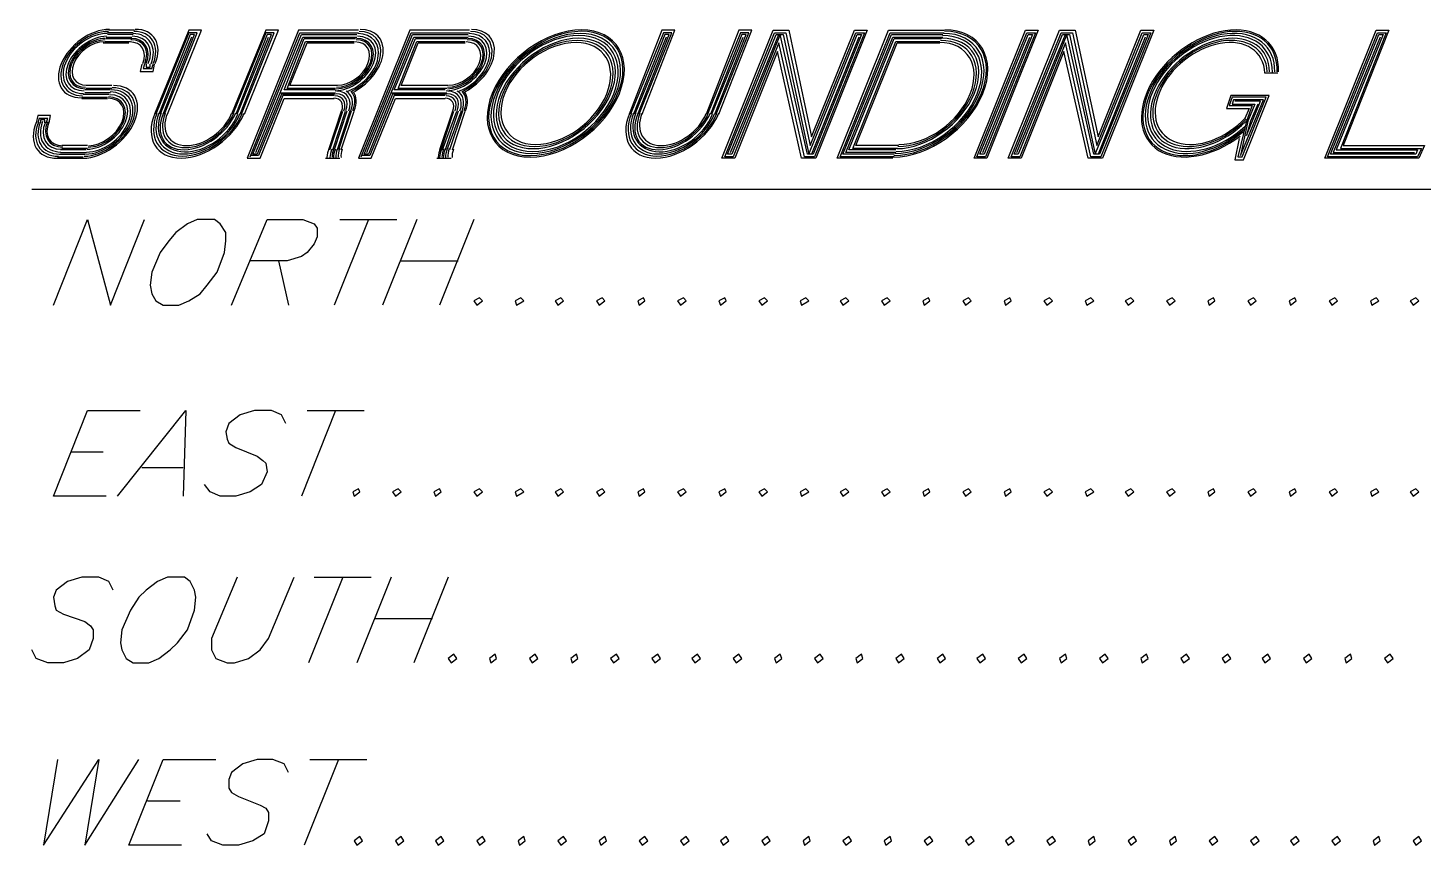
# Model space of a CAD drawing. Header units: feet. Extents: x 7 to 2308, y -319 to 1396.
# Drawn here: x 810 to 862.2, y 327.1 to 357.7 of the extents above; entities that cross this region are included whole.
import ezdxf

# ---------------------------------------------------------------- set-up
doc = ezdxf.new("R2010")
doc.units = ezdxf.units.FT
doc.header["$MEASUREMENT"] = 0
doc.layers.add('PDF_TBLKTXT', color=7, linetype='Continuous')

msp = doc.modelspace()

# ---------------------------------------------------------------- linework, layer by layer
at = {"layer": 'PDF_TBLKTXT', "lineweight": 30}
for points in [[(813.912, 357.469), (812.953, 357.469)], [(813.966, 357.576), (813.006, 357.576)], [(815.192, 354.43), (816.471, 357.576), (815.992, 357.576), (814.712, 354.43)], [(815.085, 354.43), (816.311, 357.469), (815.992, 357.469), (814.765, 354.43)], [(818.071, 354.43), (819.35, 357.576), (818.87, 357.576), (817.591, 354.43)], [(817.964, 354.43), (819.19, 357.469), (818.87, 357.469), (817.644, 354.43)], [(822.336, 357.576), (820.096, 357.576), (818.177, 352.778), (818.657, 352.778), (819.563, 355.017), (821.429, 355.017)], [(818.284, 352.831), (820.15, 357.469), (822.336, 357.469)], [(826.494, 357.576), (824.255, 357.576), (822.336, 352.778), (822.815, 352.778), (823.722, 355.017), (825.587, 355.017)], [(822.442, 352.831), (824.308, 357.469), (826.494, 357.469)], [(832.944, 354.43), (834.17, 357.576), (833.691, 357.576), (832.465, 354.43)], [(832.838, 354.43), (834.064, 357.469), (833.744, 357.469), (832.518, 354.43)], [(835.823, 354.43), (837.049, 357.576), (836.569, 357.576), (835.343, 354.43)], [(835.716, 354.43), (836.943, 357.469), (836.623, 357.469), (835.397, 354.43)], [(842.327, 352.778), (840.248, 352.778), (842.167, 357.576), (844.246, 357.576)], [(842.38, 352.831), (840.354, 352.831), (842.22, 357.469), (844.246, 357.469)], [(812.793, 357.096), (813.753, 357.096)], [(812.846, 357.149), (813.806, 357.149)], [(812.9, 357.309), (813.859, 357.309)], [(812.9, 357.256), (813.859, 357.256)], [(813.912, 357.416), (812.953, 357.416)], [(815.032, 354.43), (816.205, 357.416), (816.045, 357.416), (814.872, 354.43)], [(816.098, 357.309), (814.925, 354.43)], [(817.911, 354.43), (819.084, 357.416), (818.924, 357.416), (817.751, 354.43)], [(817.804, 354.43), (818.977, 357.309)], [(821.483, 355.177), (819.457, 355.177), (818.55, 352.938), (818.391, 352.938), (820.203, 357.416), (822.282, 357.416)], [(818.497, 352.991), (820.256, 357.309), (822.282, 357.309)], [(821.483, 355.337), (819.563, 355.337), (820.31, 357.256), (822.229, 357.256)], [(821.483, 355.39), (819.67, 355.39), (820.363, 357.149), (822.176, 357.149)], [(821.536, 355.497), (819.777, 355.497), (820.416, 357.096), (822.176, 357.096)], [(825.641, 355.177), (823.615, 355.177), (822.709, 352.938), (822.549, 352.938), (824.361, 357.416), (826.44, 357.416)], [(822.655, 352.991), (824.415, 357.309), (826.44, 357.309)], [(825.587, 355.337), (823.668, 355.337), (824.468, 357.256), (826.387, 357.256)], [(825.641, 355.39), (823.828, 355.39), (824.521, 357.149), (826.334, 357.149)], [(825.694, 355.497), (823.935, 355.497), (824.575, 357.096), (826.334, 357.096)], [(832.784, 354.43), (833.957, 357.416), (833.797, 357.416), (832.624, 354.43)], [(833.851, 357.309), (832.678, 354.43)], [(835.663, 354.43), (836.836, 357.416), (836.676, 357.416), (835.503, 354.43)], [(835.557, 354.43), (836.729, 357.309)], [(836.25, 352.991), (838.062, 357.416)], [(841.048, 357.309), (839.288, 352.938)], [(842.38, 352.938), (840.461, 352.938), (842.274, 357.416), (844.193, 357.416)], [(842.434, 352.991), (840.568, 352.991), (842.327, 357.309), (844.193, 357.309)], [(842.434, 353.098), (840.674, 353.098), (842.38, 357.256), (844.14, 357.256)], [(842.487, 353.151), (840.834, 353.151), (842.434, 357.149), (844.086, 357.149)], [(842.54, 353.258), (840.941, 353.258), (842.487, 357.096), (844.086, 357.096)], [(845.686, 352.991), (847.445, 357.309)], [(846.965, 352.991), (848.778, 357.416)], [(851.763, 357.309), (850.004, 352.938)], [(860.559, 357.309), (858.8, 352.991), (861.839, 352.991)], [(814.232, 356.296), (814.179, 356.03), (814.659, 356.03), (814.712, 356.296)], [(814.339, 356.296), (814.286, 356.136), (814.605, 356.136), (814.659, 356.296)], [(814.392, 356.296), (814.392, 356.19), (814.552, 356.19), (814.552, 356.296)], [(856.241, 355.976), (856.721, 355.976)], [(813.113, 355.497), (812.153, 355.497)], [(813.113, 355.39), (812.153, 355.39)], [(811.993, 355.07), (812.953, 355.07)], [(811.993, 355.017), (812.953, 355.017)], [(812.047, 355.177), (813.006, 355.177)], [(813.059, 355.337), (812.1, 355.337)], [(813.059, 355.23), (812.1, 355.23)], [(821.429, 355.124), (819.51, 355.124), (818.604, 352.884), (818.284, 352.884)], [(819.403, 355.23), (821.429, 355.23), (821.483, 355.23)], [(825.587, 355.124), (823.668, 355.124), (822.762, 352.884), (822.442, 352.884)], [(823.562, 355.23), (825.587, 355.23), (825.641, 355.23)], [(855.281, 353.524), (855.122, 352.725), (855.441, 352.725), (856.401, 355.124), (854.962, 355.124), (854.802, 354.644), (855.655, 354.644), (855.495, 354.271)], [(855.974, 354.804), (855.708, 354.164), (855.548, 353.631), (856.081, 354.91), (855.122, 354.91)], [(810.767, 354.111), (810.82, 354.377), (810.341, 354.377), (810.287, 354.111)], [(821.696, 354.537), (821.216, 353.098)], [(821.269, 353.098), (821.749, 354.537)], [(821.376, 353.098), (821.856, 354.537)], [(821.909, 354.537), (821.429, 353.098)], [(822.016, 354.537), (821.536, 353.098)], [(822.069, 354.537), (821.589, 353.098)], [(821.696, 353.098), (822.176, 354.537)], [(825.854, 354.537), (825.374, 353.098)], [(825.428, 353.098), (825.907, 354.537)], [(825.481, 353.098), (826.014, 354.537)], [(826.067, 354.537), (825.587, 353.098)], [(826.174, 354.537), (825.641, 353.098)], [(826.227, 354.537), (825.747, 353.098)], [(825.854, 353.098), (826.334, 354.537)], [(810.661, 354.111), (810.714, 354.271), (810.394, 354.271), (810.341, 354.111)], [(810.607, 354.111), (810.607, 354.217), (810.447, 354.217), (810.447, 354.111)], [(811.087, 352.831), (812.047, 352.831)], [(811.087, 352.778), (812.047, 352.778)], [(811.14, 352.938), (812.1, 352.938)], [(812.153, 353.098), (811.194, 353.098)], [(811.194, 352.991), (812.153, 352.991)], [(812.207, 353.258), (811.247, 353.258)], [(812.207, 353.151), (811.247, 353.151)], [(821.109, 352.778), (821.642, 352.778)], [(825.268, 352.778), (825.801, 352.778)], [(893.718, 351.605), (810.127, 351.605)], [(810.927, 347.287), (812.207, 350.486), (813.059, 347.287), (814.339, 350.486)], [(817.591, 347.287), (818.924, 350.486), (820.256, 350.486), (820.683, 350.326), (820.79, 350.166), (820.79, 349.846), (820.683, 349.579), (820.416, 349.259), (820.203, 349.099), (819.67, 348.939), (818.284, 348.939)], [(822.709, 350.486), (821.429, 347.287)], [(821.642, 350.486), (823.775, 350.486)], [(824.521, 350.486), (823.242, 347.287)], [(826.654, 350.486), (825.374, 347.287)], [(819.35, 348.939), (819.723, 347.287)], [(823.935, 348.939), (826.067, 348.939)], [(812.9, 340.143), (810.927, 340.143), (812.207, 343.342), (814.179, 343.342)], [(813.326, 340.143), (815.885, 343.342), (815.778, 340.143)], [(819.617, 342.862), (819.457, 343.182), (819.084, 343.342), (818.444, 343.342), (817.911, 343.182), (817.484, 342.862), (817.378, 342.542), (817.431, 342.276), (817.484, 342.116), (817.751, 341.956), (818.55, 341.636), (818.764, 341.476), (818.87, 341.369), (818.924, 341.05), (818.71, 340.57), (818.284, 340.303), (817.751, 340.143), (817.164, 340.143), (816.791, 340.303), (816.578, 340.57)], [(821.483, 343.342), (820.203, 340.143)], [(820.416, 343.342), (822.549, 343.342)], [(811.567, 341.796), (812.793, 341.796)], [(814.232, 341.209), (815.778, 341.209)], [(813.166, 336.625), (813.006, 336.945), (812.633, 337.105), (811.993, 337.105), (811.46, 336.945), (811.034, 336.625), (810.927, 336.358), (810.98, 336.038), (811.034, 335.878), (811.3, 335.718), (812.1, 335.452), (812.313, 335.292), (812.42, 335.132), (812.42, 334.812), (812.26, 334.386), (811.833, 334.066), (811.3, 333.906), (810.714, 333.906), (810.287, 334.066), (810.127, 334.386)], [(817.804, 337.105), (816.845, 334.812), (816.845, 334.386), (817.004, 334.066), (817.431, 333.906), (817.698, 333.906), (818.231, 334.066), (818.657, 334.386), (818.977, 334.812), (819.937, 337.105)], [(821.749, 337.105), (820.47, 333.906)], [(820.683, 337.105), (822.815, 337.105)], [(823.562, 337.105), (822.282, 333.906)], [(825.694, 337.105), (824.415, 333.906)], [(822.975, 335.559), (825.108, 335.559)], [(811.087, 330.281), (810.554, 327.082), (812.633, 330.281), (812.1, 327.082), (814.126, 330.281)], [(815.725, 327.082), (813.753, 327.082), (815.032, 330.281), (817.004, 330.281)], [(819.723, 329.801), (819.563, 330.121), (819.137, 330.281), (818.55, 330.281), (818.017, 330.121), (817.591, 329.801), (817.484, 329.534), (817.484, 329.215), (817.591, 329.055), (817.857, 328.895), (818.657, 328.575), (818.87, 328.468), (818.977, 328.308), (818.977, 327.988), (818.817, 327.509), (818.391, 327.242), (817.857, 327.082), (817.271, 327.082), (816.845, 327.242), (816.685, 327.509)], [(821.589, 330.281), (820.31, 327.082)], [(820.523, 330.281), (822.655, 330.281)], [(814.446, 328.735), (815.672, 328.735)]]:
    msp.add_lwpolyline(points, dxfattribs=at)
for points in [[(835.93, 352.778), (837.849, 357.576), (838.435, 357.576), (839.288, 353.578), (840.888, 357.576), (841.367, 357.576), (839.448, 352.778), (838.915, 352.778), (838.009, 356.776), (836.41, 352.778)], [(836.036, 352.831), (837.902, 357.469), (838.329, 357.469), (839.235, 353.258), (840.941, 357.469), (841.261, 357.469), (839.395, 352.831), (839.022, 352.831), (838.062, 357.096), (836.356, 352.831)], [(845.366, 352.778), (847.285, 357.576), (847.765, 357.576), (845.845, 352.778)], [(845.472, 352.831), (847.338, 357.469), (847.658, 357.469), (845.792, 352.831)], [(846.645, 352.778), (848.564, 357.576), (849.151, 357.576), (850.004, 353.578), (851.603, 357.576), (852.083, 357.576), (850.164, 352.778), (849.631, 352.778), (848.724, 356.776), (847.125, 352.778)], [(846.752, 352.831), (848.618, 357.469), (849.044, 357.469), (849.95, 353.258), (851.656, 357.469), (851.976, 357.469), (850.11, 352.831), (849.737, 352.831), (848.778, 357.096), (847.072, 352.831)], [(858.48, 352.778), (860.399, 357.576), (860.879, 357.576), (859.173, 353.258), (862.212, 353.258), (861.999, 352.778)], [(858.587, 352.831), (860.453, 357.469), (860.772, 357.469), (859.066, 353.151), (862.105, 353.151), (861.945, 352.831)], [(836.143, 352.938), (837.956, 357.416), (838.222, 357.416), (839.182, 352.938), (840.994, 357.416), (841.154, 357.416), (839.342, 352.938), (839.128, 352.938), (838.115, 357.416), (836.303, 352.938)], [(845.579, 352.938), (847.391, 357.416), (847.551, 357.416), (845.739, 352.938)], [(846.858, 352.938), (848.671, 357.416), (848.937, 357.416), (849.897, 352.938), (851.71, 357.416), (851.87, 357.416), (850.057, 352.938), (849.844, 352.938), (848.831, 357.416), (847.018, 352.938)], [(858.693, 352.938), (860.506, 357.416), (860.666, 357.416), (858.907, 353.098), (861.945, 353.098), (861.892, 352.938)], [(856.294, 355.07), (855.015, 355.07), (854.908, 354.75), (855.761, 354.75), (855.548, 354.164), (855.228, 352.831), (855.388, 352.831)], [(856.188, 354.964), (855.068, 354.964), (855.015, 354.804), (855.868, 354.804), (855.601, 354.164), (855.335, 352.884)], [(816.311, 350.486), (815.938, 350.326), (815.512, 350.006), (815.245, 349.686), (814.925, 349.259), (814.605, 348.513), (814.552, 348.033), (814.605, 347.713), (814.765, 347.447), (815.032, 347.287), (815.618, 347.287), (815.992, 347.447), (816.418, 347.713), (816.685, 348.033), (817.058, 348.513), (817.324, 349.259), (817.378, 349.686), (817.378, 350.006), (817.164, 350.326), (816.951, 350.486)], [(826.867, 347.553), (826.654, 347.447), (826.76, 347.287), (826.974, 347.447)], [(828.413, 347.553), (828.2, 347.447), (828.253, 347.287), (828.52, 347.447)], [(829.906, 347.553), (829.692, 347.447), (829.799, 347.287), (830.012, 347.447)], [(831.452, 347.553), (831.238, 347.447), (831.345, 347.287), (831.558, 347.447)], [(832.998, 347.553), (832.784, 347.447), (832.838, 347.287), (833.051, 347.447)], [(834.49, 347.553), (834.277, 347.447), (834.384, 347.287), (834.597, 347.447)], [(836.036, 347.553), (835.823, 347.447), (835.876, 347.287), (836.09, 347.447)], [(837.529, 347.553), (837.316, 347.447), (837.422, 347.287), (837.636, 347.447)], [(839.075, 347.553), (838.862, 347.447), (838.915, 347.287), (839.182, 347.447)], [(840.568, 347.553), (840.354, 347.447), (840.461, 347.287), (840.674, 347.447)], [(842.114, 347.553), (841.9, 347.447), (842.007, 347.287), (842.22, 347.447)], [(843.66, 347.553), (843.446, 347.447), (843.5, 347.287), (843.713, 347.447)], [(845.152, 347.553), (844.939, 347.447), (845.046, 347.287), (845.259, 347.447)], [(846.698, 347.553), (846.485, 347.447), (846.539, 347.287), (846.752, 347.447)], [(848.191, 347.553), (847.978, 347.447), (848.085, 347.287), (848.298, 347.447)], [(849.737, 347.553), (849.524, 347.447), (849.577, 347.287), (849.844, 347.447)], [(851.23, 347.553), (851.017, 347.447), (851.123, 347.287), (851.336, 347.447)], [(852.776, 347.553), (852.563, 347.447), (852.669, 347.287), (852.882, 347.447)], [(854.322, 347.553), (854.109, 347.447), (854.162, 347.287), (854.375, 347.447)], [(855.815, 347.553), (855.601, 347.447), (855.708, 347.287), (855.921, 347.447)], [(857.361, 347.553), (857.147, 347.447), (857.201, 347.287), (857.414, 347.447)], [(858.853, 347.553), (858.64, 347.447), (858.747, 347.287), (858.96, 347.447)], [(860.399, 347.553), (860.186, 347.447), (860.239, 347.287), (860.506, 347.447)], [(861.892, 347.553), (861.679, 347.447), (861.785, 347.287), (861.999, 347.447)], [(822.336, 340.41), (822.122, 340.303), (822.176, 340.143), (822.389, 340.303)], [(823.828, 340.41), (823.615, 340.303), (823.722, 340.143), (823.935, 340.303)], [(825.374, 340.41), (825.161, 340.303), (825.214, 340.143), (825.428, 340.303)], [(826.867, 340.41), (826.654, 340.303), (826.76, 340.143), (826.974, 340.303)], [(828.413, 340.41), (828.2, 340.303), (828.253, 340.143), (828.52, 340.303)], [(829.906, 340.41), (829.692, 340.303), (829.799, 340.143), (830.012, 340.303)], [(831.452, 340.41), (831.238, 340.303), (831.345, 340.143), (831.558, 340.303)], [(832.998, 340.41), (832.784, 340.303), (832.838, 340.143), (833.051, 340.303)], [(834.49, 340.41), (834.277, 340.303), (834.384, 340.143), (834.597, 340.303)], [(836.036, 340.41), (835.823, 340.303), (835.876, 340.143), (836.09, 340.303)], [(837.529, 340.41), (837.316, 340.303), (837.422, 340.143), (837.636, 340.303)], [(839.075, 340.41), (838.862, 340.303), (838.915, 340.143), (839.182, 340.303)], [(840.568, 340.41), (840.354, 340.303), (840.461, 340.143), (840.674, 340.303)], [(842.114, 340.41), (841.9, 340.303), (842.007, 340.143), (842.22, 340.303)], [(843.66, 340.41), (843.446, 340.303), (843.5, 340.143), (843.713, 340.303)], [(845.152, 340.41), (844.939, 340.303), (845.046, 340.143), (845.259, 340.303)], [(846.698, 340.41), (846.485, 340.303), (846.539, 340.143), (846.752, 340.303)], [(848.191, 340.41), (847.978, 340.303), (848.085, 340.143), (848.298, 340.303)], [(849.737, 340.41), (849.524, 340.303), (849.577, 340.143), (849.844, 340.303)], [(851.23, 340.41), (851.017, 340.303), (851.123, 340.143), (851.336, 340.303)], [(852.776, 340.41), (852.563, 340.303), (852.669, 340.143), (852.882, 340.303)], [(854.322, 340.41), (854.109, 340.303), (854.162, 340.143), (854.375, 340.303)], [(855.815, 340.41), (855.601, 340.303), (855.708, 340.143), (855.921, 340.303)], [(857.361, 340.41), (857.147, 340.303), (857.201, 340.143), (857.414, 340.303)], [(858.853, 340.41), (858.64, 340.303), (858.747, 340.143), (858.96, 340.303)], [(860.399, 340.41), (860.186, 340.303), (860.239, 340.143), (860.506, 340.303)], [(861.892, 340.41), (861.679, 340.303), (861.785, 340.143), (861.999, 340.303)], [(815.192, 337.105), (814.819, 336.945), (814.392, 336.625), (814.126, 336.358), (813.806, 335.878), (813.486, 335.132), (813.433, 334.652), (813.486, 334.386), (813.646, 334.066), (813.912, 333.906), (814.499, 333.906), (814.872, 334.066), (815.299, 334.386), (815.565, 334.652), (815.938, 335.132), (816.205, 335.878), (816.258, 336.358), (816.205, 336.625), (816.045, 336.945), (815.832, 337.105)], [(825.907, 334.226), (825.694, 334.066), (825.801, 333.906), (826.014, 334.066)], [(827.453, 334.226), (827.24, 334.066), (827.293, 333.906), (827.507, 334.066)], [(828.946, 334.226), (828.733, 334.066), (828.839, 333.906), (829.053, 334.066)], [(830.492, 334.226), (830.279, 334.066), (830.332, 333.906), (830.545, 334.066)], [(831.985, 334.226), (831.771, 334.066), (831.878, 333.906), (832.091, 334.066)], [(833.531, 334.226), (833.317, 334.066), (833.424, 333.906), (833.637, 334.066)], [(835.023, 334.226), (834.81, 334.066), (834.917, 333.906), (835.13, 334.066)], [(836.569, 334.226), (836.356, 334.066), (836.463, 333.906), (836.676, 334.066)], [(838.115, 334.226), (837.902, 334.066), (837.956, 333.906), (838.169, 334.066)], [(839.608, 334.226), (839.395, 334.066), (839.502, 333.906), (839.715, 334.066)], [(841.154, 334.226), (840.941, 334.066), (840.994, 333.906), (841.207, 334.066)], [(842.647, 334.226), (842.434, 334.066), (842.54, 333.906), (842.753, 334.066)], [(844.193, 334.226), (843.98, 334.066), (844.086, 333.906), (844.299, 334.066)], [(845.686, 334.226), (845.472, 334.066), (845.579, 333.906), (845.792, 334.066)], [(847.232, 334.226), (847.018, 334.066), (847.125, 333.906), (847.338, 334.066)], [(848.778, 334.226), (848.564, 334.066), (848.618, 333.906), (848.831, 334.066)], [(850.27, 334.226), (850.057, 334.066), (850.164, 333.906), (850.377, 334.066)], [(851.816, 334.226), (851.603, 334.066), (851.656, 333.906), (851.87, 334.066)], [(853.309, 334.226), (853.096, 334.066), (853.202, 333.906), (853.416, 334.066)], [(854.855, 334.226), (854.642, 334.066), (854.748, 333.906), (854.962, 334.066)], [(856.348, 334.226), (856.134, 334.066), (856.241, 333.906), (856.454, 334.066)], [(857.894, 334.226), (857.68, 334.066), (857.787, 333.906), (858, 334.066)], [(859.44, 334.226), (859.226, 334.066), (859.28, 333.906), (859.493, 334.066)], [(860.932, 334.226), (860.719, 334.066), (860.826, 333.906), (861.039, 334.066)], [(822.389, 327.402), (822.176, 327.242), (822.282, 327.082), (822.495, 327.242)], [(823.935, 327.402), (823.722, 327.242), (823.828, 327.082), (824.041, 327.242)], [(825.428, 327.402), (825.214, 327.242), (825.321, 327.082), (825.534, 327.242)], [(826.974, 327.402), (826.76, 327.242), (826.867, 327.082), (827.08, 327.242)], [(828.52, 327.402), (828.306, 327.242), (828.36, 327.082), (828.573, 327.242)], [(830.012, 327.402), (829.799, 327.242), (829.906, 327.082), (830.119, 327.242)], [(831.558, 327.402), (831.345, 327.242), (831.398, 327.082), (831.612, 327.242)], [(833.051, 327.402), (832.838, 327.242), (832.944, 327.082), (833.158, 327.242)], [(834.597, 327.402), (834.384, 327.242), (834.49, 327.082), (834.704, 327.242)], [(836.09, 327.402), (835.876, 327.242), (835.983, 327.082), (836.196, 327.242)], [(837.636, 327.402), (837.422, 327.242), (837.529, 327.082), (837.742, 327.242)], [(839.182, 327.402), (838.968, 327.242), (839.022, 327.082), (839.235, 327.242)], [(840.674, 327.402), (840.461, 327.242), (840.568, 327.082), (840.781, 327.242)], [(842.22, 327.402), (842.007, 327.242), (842.06, 327.082), (842.274, 327.242)], [(843.713, 327.402), (843.5, 327.242), (843.606, 327.082), (843.82, 327.242)], [(845.259, 327.402), (845.046, 327.242), (845.152, 327.082), (845.366, 327.242)], [(846.752, 327.402), (846.539, 327.242), (846.645, 327.082), (846.858, 327.242)], [(848.298, 327.402), (848.085, 327.242), (848.191, 327.082), (848.404, 327.242)], [(849.844, 327.402), (849.631, 327.242), (849.684, 327.082), (849.897, 327.242)], [(851.336, 327.402), (851.123, 327.242), (851.23, 327.082), (851.443, 327.242)], [(852.882, 327.402), (852.669, 327.242), (852.723, 327.082), (852.936, 327.242)], [(854.375, 327.402), (854.162, 327.242), (854.269, 327.082), (854.482, 327.242)], [(855.921, 327.402), (855.708, 327.242), (855.815, 327.082), (856.028, 327.242)], [(857.414, 327.402), (857.201, 327.242), (857.307, 327.082), (857.52, 327.242)], [(858.96, 327.402), (858.747, 327.242), (858.853, 327.082), (859.066, 327.242)], [(860.506, 327.402), (860.293, 327.242), (860.346, 327.082), (860.559, 327.242)], [(861.999, 327.402), (861.785, 327.242), (861.892, 327.082), (862.105, 327.242)]]:
    msp.add_lwpolyline(points, close=True, dxfattribs=at)
for centre, radius, start, end in [((822.335, 352.699), 1.182, 158.1591, 174.6353), ((822.335, 352.698), 1.077, 157.116, 174.4491), ((822.323, 352.756), 0.975, 157.6, 176.1747), ((826.494, 352.699), 1.182, 158.1591, 174.6353), ((826.44, 352.698), 1.077, 157.116, 174.4491), ((826.428, 352.756), 0.975, 157.6, 176.1747)]:
    msp.add_arc(centre, radius, start, end, dxfattribs=at)
for points in [[(813.025, 357.603), (812.318, 357.599), (811.51, 357.022), (811.22, 356.315)], [(812.983, 357.525), (812.319, 357.527), (811.565, 356.99), (811.298, 356.326)], [(814.661, 356.32), (814.928, 356.984), (814.606, 357.523), (813.942, 357.525)], [(814.74, 356.331), (815.03, 357.038), (814.692, 357.608), (813.985, 357.603)], [(823.168, 356.631), (823.238, 357.157), (822.909, 357.523), (822.365, 357.525)], [(823.261, 356.715), (823.312, 357.247), (822.966, 357.607), (822.408, 357.603)], [(827.326, 356.631), (827.397, 357.157), (827.067, 357.523), (826.523, 357.525)], [(827.42, 356.715), (827.47, 357.247), (827.125, 357.607), (826.566, 357.603)], [(830.679, 357.581), (829.366, 357.581), (827.872, 356.517), (827.341, 355.204)], [(830.669, 357.529), (829.385, 357.523), (827.918, 356.478), (827.394, 355.194)], [(832.044, 355.213), (832.569, 356.498), (831.953, 357.534), (830.669, 357.529)], [(832.097, 355.203), (832.627, 356.516), (831.992, 357.581), (830.679, 357.581)], [(845.639, 355.213), (846.163, 356.498), (845.547, 357.534), (844.263, 357.529)], [(845.691, 355.203), (846.221, 356.516), (845.587, 357.581), (844.274, 357.581)], [(854.959, 357.574), (853.86, 357.49), (852.665, 356.706), (852.038, 355.658)], [(854.911, 357.517), (853.814, 357.411), (852.634, 356.605), (852.04, 355.557)], [(856.523, 356.005), (856.518, 356.93), (855.784, 357.486), (854.743, 357.353)], [(856.611, 356.008), (856.63, 356.968), (855.895, 357.555), (854.825, 357.435)], [(856.698, 356.008), (856.743, 357.003), (856.008, 357.623), (854.911, 357.517)], [(856.751, 356.016), (856.791, 357.02), (856.058, 357.657), (854.959, 357.574)], [(812.94, 357.446), (812.32, 357.454), (811.619, 356.957), (811.376, 356.337)], [(812.919, 357.342), (812.356, 357.338), (811.712, 356.878), (811.481, 356.316)], [(812.876, 357.264), (812.357, 357.266), (811.767, 356.846), (811.559, 356.326)], [(812.866, 357.211), (812.375, 357.207), (811.814, 356.807), (811.611, 356.316)], [(812.823, 357.133), (812.376, 357.135), (811.869, 356.774), (811.69, 356.327)], [(814.269, 356.319), (814.448, 356.767), (814.23, 357.131), (813.783, 357.133)], [(814.348, 356.33), (814.55, 356.821), (814.316, 357.215), (813.825, 357.211)], [(814.4, 356.32), (814.608, 356.839), (814.355, 357.262), (813.836, 357.264)], [(814.478, 356.33), (814.71, 356.893), (814.441, 357.346), (813.878, 357.342)], [(814.583, 356.309), (814.826, 356.93), (814.52, 357.439), (813.9, 357.446)], [(822.692, 356.319), (822.871, 356.767), (822.653, 357.131), (822.206, 357.133)], [(822.771, 356.33), (822.973, 356.821), (822.739, 357.215), (822.248, 357.211)], [(822.823, 356.32), (823.031, 356.839), (822.779, 357.262), (822.259, 357.264)], [(822.901, 356.33), (823.133, 356.893), (822.864, 357.346), (822.302, 357.342)], [(823.069, 356.524), (823.173, 357.053), (822.861, 357.44), (822.323, 357.446)], [(826.851, 356.319), (827.029, 356.767), (826.812, 357.131), (826.364, 357.133)], [(826.929, 356.33), (827.131, 356.821), (826.897, 357.215), (826.407, 357.211)], [(826.981, 356.32), (827.189, 356.839), (826.937, 357.262), (826.417, 357.264)], [(827.06, 356.33), (827.291, 356.893), (827.023, 357.346), (826.46, 357.342)], [(827.227, 356.524), (827.332, 357.053), (827.019, 357.44), (826.481, 357.446)], [(830.626, 357.45), (829.385, 357.451), (827.973, 356.445), (827.472, 355.204)], [(830.584, 357.372), (829.386, 357.379), (828.028, 356.413), (827.551, 355.215)], [(830.563, 357.268), (829.423, 357.262), (828.121, 356.334), (827.655, 355.194)], [(830.52, 357.189), (829.423, 357.19), (828.176, 356.302), (827.733, 355.205)], [(830.478, 357.111), (829.424, 357.118), (828.231, 356.269), (827.812, 355.216)], [(831.626, 355.191), (832.045, 356.245), (831.531, 357.104), (830.478, 357.111)], [(831.705, 355.202), (832.147, 356.299), (831.617, 357.188), (830.52, 357.189)], [(831.783, 355.213), (832.249, 356.353), (831.703, 357.273), (830.563, 357.268)], [(831.888, 355.192), (832.365, 356.389), (831.781, 357.366), (830.584, 357.372)], [(831.966, 355.203), (832.467, 356.443), (831.867, 357.45), (830.626, 357.45)], [(845.221, 355.191), (845.639, 356.245), (845.125, 357.104), (844.072, 357.111)], [(845.299, 355.202), (845.741, 356.299), (845.211, 357.188), (844.114, 357.189)], [(845.377, 355.213), (845.843, 356.353), (845.297, 357.273), (844.157, 357.268)], [(845.482, 355.192), (845.959, 356.389), (845.376, 357.366), (844.178, 357.372)], [(845.56, 355.203), (846.061, 356.443), (845.461, 357.45), (844.22, 357.45)], [(854.825, 357.435), (853.756, 357.315), (852.625, 356.517), (852.079, 355.498)], [(854.743, 357.353), (853.702, 357.219), (852.621, 356.431), (852.122, 355.442)], [(854.68, 357.238), (853.674, 357.076), (852.644, 356.29), (852.188, 355.338)], [(854.605, 357.155), (853.631, 356.983), (852.651, 356.212), (852.24, 355.291)], [(854.569, 357.078), (853.63, 356.914), (852.693, 356.17), (852.309, 355.282)], [(856.24, 355.968), (856.201, 356.782), (855.508, 357.242), (854.569, 357.078)], [(856.328, 356.01), (856.293, 356.852), (855.58, 357.326), (854.605, 357.155)], [(856.418, 356.019), (856.404, 356.895), (855.686, 357.399), (854.68, 357.238)], [(821.895, 355.276), (822.473, 355.472), (822.965, 355.995), (823.069, 356.524)], [(822.065, 355.281), (822.646, 355.552), (823.098, 356.105), (823.168, 356.631)], [(822.186, 355.279), (822.776, 355.602), (823.211, 356.184), (823.261, 356.715)], [(826.053, 355.276), (826.631, 355.472), (827.123, 355.995), (827.227, 356.524)], [(826.224, 355.281), (826.804, 355.552), (827.256, 356.105), (827.326, 356.631)], [(826.345, 355.279), (826.934, 355.602), (827.369, 356.184), (827.42, 356.715)], [(811.22, 356.315), (810.929, 355.608), (811.267, 355.038), (811.974, 355.043)], [(811.298, 356.326), (811.031, 355.662), (811.353, 355.123), (812.017, 355.121)], [(811.376, 356.337), (811.133, 355.716), (811.439, 355.207), (812.059, 355.2)], [(811.481, 356.316), (811.249, 355.753), (811.518, 355.3), (812.081, 355.304)], [(811.559, 356.326), (811.351, 355.807), (811.604, 355.384), (812.123, 355.382)], [(811.611, 356.316), (811.409, 355.825), (811.643, 355.431), (812.134, 355.435)], [(811.69, 356.327), (811.511, 355.879), (811.729, 355.515), (812.176, 355.513)], [(821.463, 355.304), (822.026, 355.308), (822.67, 355.768), (822.901, 356.33)], [(821.506, 355.382), (822.025, 355.381), (822.615, 355.8), (822.823, 356.32)], [(821.516, 355.435), (822.007, 355.439), (822.568, 355.839), (822.771, 356.33)], [(821.559, 355.513), (822.006, 355.511), (822.514, 355.872), (822.692, 356.319)], [(825.621, 355.304), (826.184, 355.308), (826.828, 355.768), (827.06, 356.33)], [(825.664, 355.382), (826.183, 355.381), (826.773, 355.8), (826.981, 356.32)], [(825.674, 355.435), (826.165, 355.439), (826.727, 355.839), (826.929, 356.33)], [(825.717, 355.513), (826.164, 355.511), (826.672, 355.872), (826.851, 356.319)], [(813.887, 354.145), (814.177, 354.852), (813.839, 355.422), (813.132, 355.418)], [(813.965, 354.156), (814.279, 354.906), (813.924, 355.506), (813.174, 355.496)], [(852.038, 355.658), (851.41, 354.609), (851.505, 353.553), (852.268, 353.076)], [(852.04, 355.557), (851.447, 354.51), (851.591, 353.486), (852.39, 353.067)], [(852.079, 355.498), (851.534, 354.479), (851.712, 353.498), (852.513, 353.117)], [(852.122, 355.442), (851.623, 354.452), (851.835, 353.515), (852.634, 353.17)], [(813.495, 354.144), (813.697, 354.635), (813.463, 355.029), (812.972, 355.026)], [(813.547, 354.134), (813.755, 354.653), (813.502, 355.076), (812.983, 355.078)], [(813.625, 354.145), (813.857, 354.707), (813.588, 355.16), (813.026, 355.156)], [(813.73, 354.123), (813.973, 354.744), (813.667, 355.253), (813.047, 355.261)], [(813.808, 354.134), (814.075, 354.798), (813.753, 355.337), (813.089, 355.339)], [(821.713, 354.549), (821.81, 354.808), (821.677, 355.026), (821.418, 355.034)], [(821.791, 354.559), (821.911, 354.863), (821.763, 355.11), (821.46, 355.112)], [(821.87, 354.57), (822.013, 354.917), (821.849, 355.194), (821.503, 355.191)], [(821.974, 354.549), (822.129, 354.953), (821.928, 355.287), (821.524, 355.295)], [(822.053, 354.56), (822.178, 354.875), (822.11, 355.162), (821.878, 355.296)], [(822.131, 354.571), (822.248, 354.855), (822.222, 355.121), (822.061, 355.287)], [(822.183, 354.56), (822.29, 354.827), (822.279, 355.081), (822.152, 355.26)], [(825.871, 354.549), (825.968, 354.808), (825.836, 355.026), (825.576, 355.034)], [(825.95, 354.559), (826.07, 354.863), (825.921, 355.11), (825.618, 355.112)], [(826.028, 354.57), (826.172, 354.917), (826.007, 355.194), (825.661, 355.191)], [(826.132, 354.549), (826.288, 354.953), (826.086, 355.287), (825.682, 355.295)], [(826.211, 354.56), (826.337, 354.875), (826.269, 355.162), (826.036, 355.296)], [(826.289, 354.571), (826.406, 354.855), (826.38, 355.121), (826.219, 355.287)], [(826.341, 354.56), (826.448, 354.827), (826.437, 355.081), (826.31, 355.26)], [(827.341, 355.204), (826.811, 353.891), (827.446, 352.826), (828.759, 352.826)], [(827.394, 355.194), (826.869, 353.909), (827.485, 352.873), (828.769, 352.878)], [(827.472, 355.204), (826.971, 353.964), (827.571, 352.957), (828.812, 352.957)], [(827.551, 355.215), (827.073, 354.018), (827.657, 353.041), (828.854, 353.035)], [(827.655, 355.194), (827.189, 354.054), (827.735, 353.134), (828.875, 353.139)], [(827.733, 355.205), (827.291, 354.108), (827.821, 353.219), (828.918, 353.218)], [(827.812, 355.216), (827.393, 354.162), (827.907, 353.303), (828.96, 353.296)], [(828.759, 352.826), (830.072, 352.826), (831.566, 353.89), (832.097, 355.203)], [(828.769, 352.878), (830.054, 352.884), (831.52, 353.929), (832.044, 355.213)], [(828.812, 352.957), (830.053, 352.956), (831.465, 353.962), (831.966, 355.203)], [(828.854, 353.035), (830.052, 353.028), (831.41, 353.994), (831.888, 355.192)], [(828.875, 353.139), (830.015, 353.145), (831.317, 354.073), (831.783, 355.213)], [(828.918, 353.218), (830.015, 353.217), (831.262, 354.105), (831.705, 355.202)], [(828.96, 353.296), (830.014, 353.289), (831.207, 354.138), (831.626, 355.191)], [(842.353, 352.826), (843.666, 352.826), (845.16, 353.89), (845.691, 355.203)], [(842.363, 352.878), (843.648, 352.884), (845.114, 353.929), (845.639, 355.213)], [(842.406, 352.957), (843.647, 352.956), (845.059, 353.962), (845.56, 355.203)], [(842.448, 353.035), (843.646, 353.028), (845.004, 353.994), (845.482, 355.192)], [(842.47, 353.139), (843.61, 353.145), (844.911, 354.073), (845.377, 355.213)], [(842.512, 353.218), (843.609, 353.217), (844.856, 354.105), (845.299, 355.202)], [(842.555, 353.296), (843.608, 353.289), (844.801, 354.138), (845.221, 355.191)], [(852.188, 355.338), (851.733, 354.386), (851.97, 353.515), (852.763, 353.232)], [(852.24, 355.291), (851.828, 354.371), (852.093, 353.543), (852.879, 353.293)], [(852.309, 355.282), (851.925, 354.395), (852.196, 353.6), (852.962, 353.364)], [(814.719, 354.449), (814.341, 353.525), (814.783, 352.78), (815.707, 352.785)], [(814.798, 354.459), (814.443, 353.579), (814.869, 352.865), (815.749, 352.863)], [(814.876, 354.47), (814.545, 353.633), (814.955, 352.949), (815.792, 352.942)], [(814.954, 354.481), (814.647, 353.687), (815.041, 353.033), (815.834, 353.02)], [(815.033, 354.439), (814.719, 353.688), (815.073, 353.088), (815.824, 353.099)], [(815.111, 354.449), (814.821, 353.742), (815.159, 353.173), (815.866, 353.177)], [(815.19, 354.46), (814.923, 353.796), (815.245, 353.257), (815.909, 353.255)], [(815.707, 352.785), (816.63, 352.79), (817.686, 353.542), (818.064, 354.466)], [(815.749, 352.863), (816.63, 352.862), (817.631, 353.575), (817.985, 354.455)], [(815.792, 352.942), (816.629, 352.935), (817.576, 353.607), (817.907, 354.444)], [(815.824, 353.099), (816.574, 353.109), (817.436, 353.725), (817.75, 354.476)], [(815.834, 353.02), (816.628, 353.007), (817.521, 353.64), (817.828, 354.433)], [(815.866, 353.177), (816.573, 353.181), (817.382, 353.758), (817.672, 354.465)], [(815.909, 353.255), (816.572, 353.254), (817.327, 353.79), (817.593, 354.454)], [(832.472, 354.449), (832.094, 353.525), (832.536, 352.78), (833.459, 352.785)], [(832.55, 354.459), (832.196, 353.579), (832.622, 352.865), (833.502, 352.863)], [(832.628, 354.47), (832.297, 353.633), (832.707, 352.949), (833.544, 352.942)], [(832.707, 354.481), (832.399, 353.687), (832.793, 353.033), (833.587, 353.02)], [(832.785, 354.439), (832.472, 353.688), (832.826, 353.088), (833.576, 353.099)], [(832.864, 354.449), (832.573, 353.742), (832.911, 353.173), (833.619, 353.177)], [(832.942, 354.46), (832.675, 353.796), (832.997, 353.257), (833.661, 353.255)], [(833.459, 352.785), (834.383, 352.79), (835.438, 353.542), (835.816, 354.466)], [(833.502, 352.863), (834.382, 352.862), (835.383, 353.575), (835.738, 354.455)], [(833.544, 352.942), (834.381, 352.935), (835.328, 353.607), (835.659, 354.444)], [(833.576, 353.099), (834.326, 353.109), (835.189, 353.725), (835.502, 354.476)], [(833.587, 353.02), (834.38, 353.007), (835.273, 353.64), (835.581, 354.433)], [(833.619, 353.177), (834.326, 353.181), (835.134, 353.758), (835.424, 354.465)], [(833.661, 353.255), (834.325, 353.254), (835.079, 353.79), (835.346, 354.454)], [(810.288, 354.119), (809.975, 353.368), (810.329, 352.768), (811.079, 352.779)], [(810.367, 354.129), (810.076, 353.422), (810.414, 352.853), (811.121, 352.857)], [(810.445, 354.14), (810.178, 353.476), (810.5, 352.937), (811.164, 352.935)], [(810.523, 354.151), (810.28, 353.531), (810.586, 353.021), (811.206, 353.014)], [(810.628, 354.13), (810.396, 353.567), (810.665, 353.114), (811.228, 353.118)], [(810.706, 354.141), (810.498, 353.621), (810.751, 353.199), (811.27, 353.197)], [(810.758, 354.13), (810.556, 353.64), (810.79, 353.245), (811.281, 353.249)], [(812.039, 352.779), (812.789, 352.789), (813.651, 353.406), (813.965, 354.156)], [(812.081, 352.857), (812.788, 352.861), (813.596, 353.438), (813.887, 354.145)], [(812.124, 352.935), (812.787, 352.934), (813.542, 353.471), (813.808, 354.134)], [(812.166, 353.014), (812.787, 353.006), (813.487, 353.503), (813.73, 354.123)], [(812.187, 353.118), (812.75, 353.122), (813.394, 353.582), (813.625, 354.145)], [(812.23, 353.197), (812.749, 353.195), (813.339, 353.614), (813.547, 354.134)], [(812.24, 353.249), (812.731, 353.253), (813.292, 353.654), (813.495, 354.144)], [(852.513, 353.117), (853.314, 352.736), (854.533, 353.051), (855.473, 353.882)], [(852.634, 353.17), (853.434, 352.824), (854.617, 353.159), (855.503, 353.981)], [(852.763, 353.232), (853.556, 352.949), (854.698, 353.328), (855.523, 354.149)], [(852.879, 353.293), (853.664, 353.042), (854.765, 353.434), (855.537, 354.24)], [(852.962, 353.364), (853.729, 353.129), (854.788, 353.516), (855.516, 354.297)], [(852.268, 353.076), (853.032, 352.599), (854.278, 352.818), (855.313, 353.612)], [(852.39, 353.067), (853.19, 352.649), (854.443, 352.942), (855.436, 353.78)], [(821.474, 353.117), (821.429, 353.008), (821.405, 352.901), (821.402, 352.799)], [(821.552, 353.128), (821.507, 353.015), (821.486, 352.902), (821.491, 352.798)], [(821.631, 353.139), (821.588, 353.028), (821.571, 352.918), (821.581, 352.817)], [(821.735, 353.118), (821.689, 353.008), (821.674, 352.9), (821.689, 352.805)], [(825.579, 353.117), (825.534, 353.008), (825.509, 352.901), (825.507, 352.799)], [(825.657, 353.128), (825.612, 353.015), (825.591, 352.902), (825.596, 352.798)], [(825.736, 353.139), (825.693, 353.028), (825.676, 352.918), (825.686, 352.817)], [(825.893, 353.118), (825.848, 353.008), (825.832, 352.9), (825.847, 352.805)]]:
    msp.add_open_spline(points, degree=3, dxfattribs=at)

doc.saveas('drawing.dxf')
